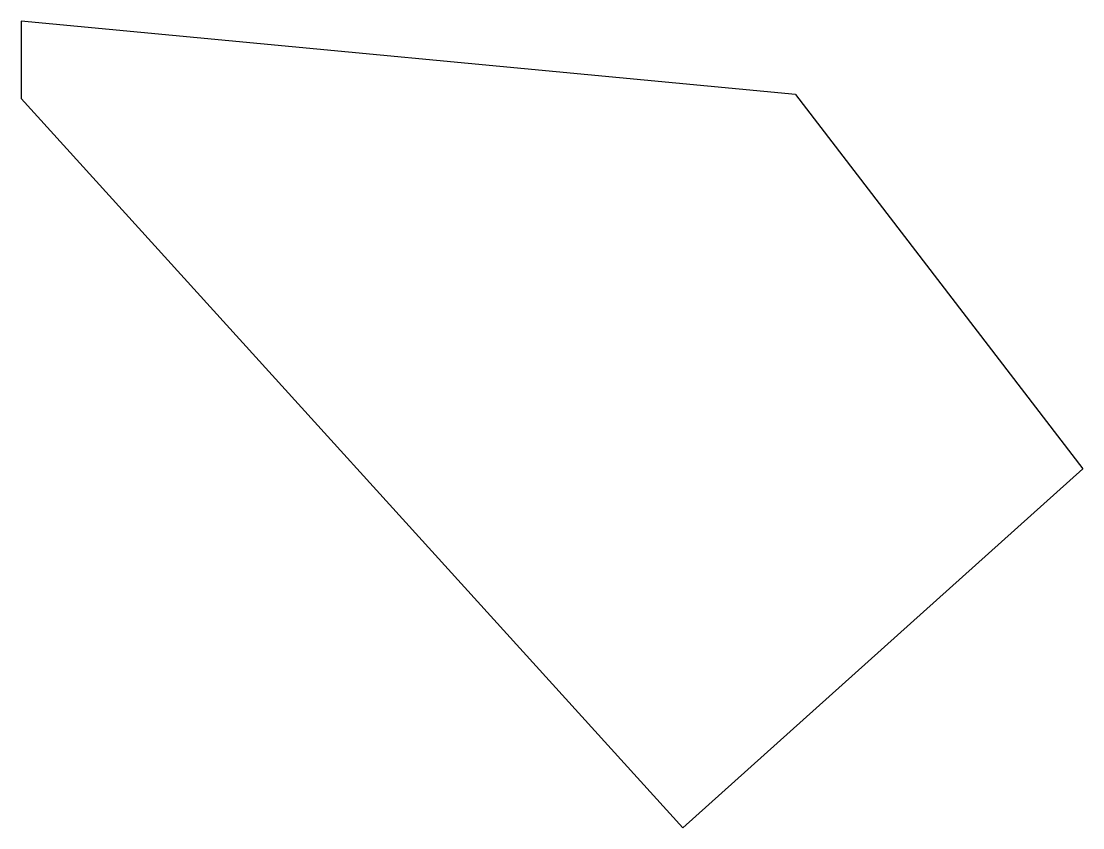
# Model space of a CAD drawing. Header units: metres. Extents: x 4.6 to 59.5, y 17.4 to 59.1.
import ezdxf

# ---------------------------------------------------------------- set-up
doc = ezdxf.new("R2010")
doc.units = ezdxf.units.M

msp = doc.modelspace()

# ---------------------------------------------------------------- linework, layer by layer
at = {"layer": 'Layer0'}
for p, q in [((44.617, 55.288), (4.617, 59.079)), ((4.617, 59.079), (4.617, 55.079)), ((4.617, 55.079), (38.808, 17.405)), ((44.617, 55.288), (59.467, 35.955)), ((38.808, 17.405), (59.467, 35.955))]:
    msp.add_line(p, q, dxfattribs=at)

doc.saveas('drawing.dxf')
